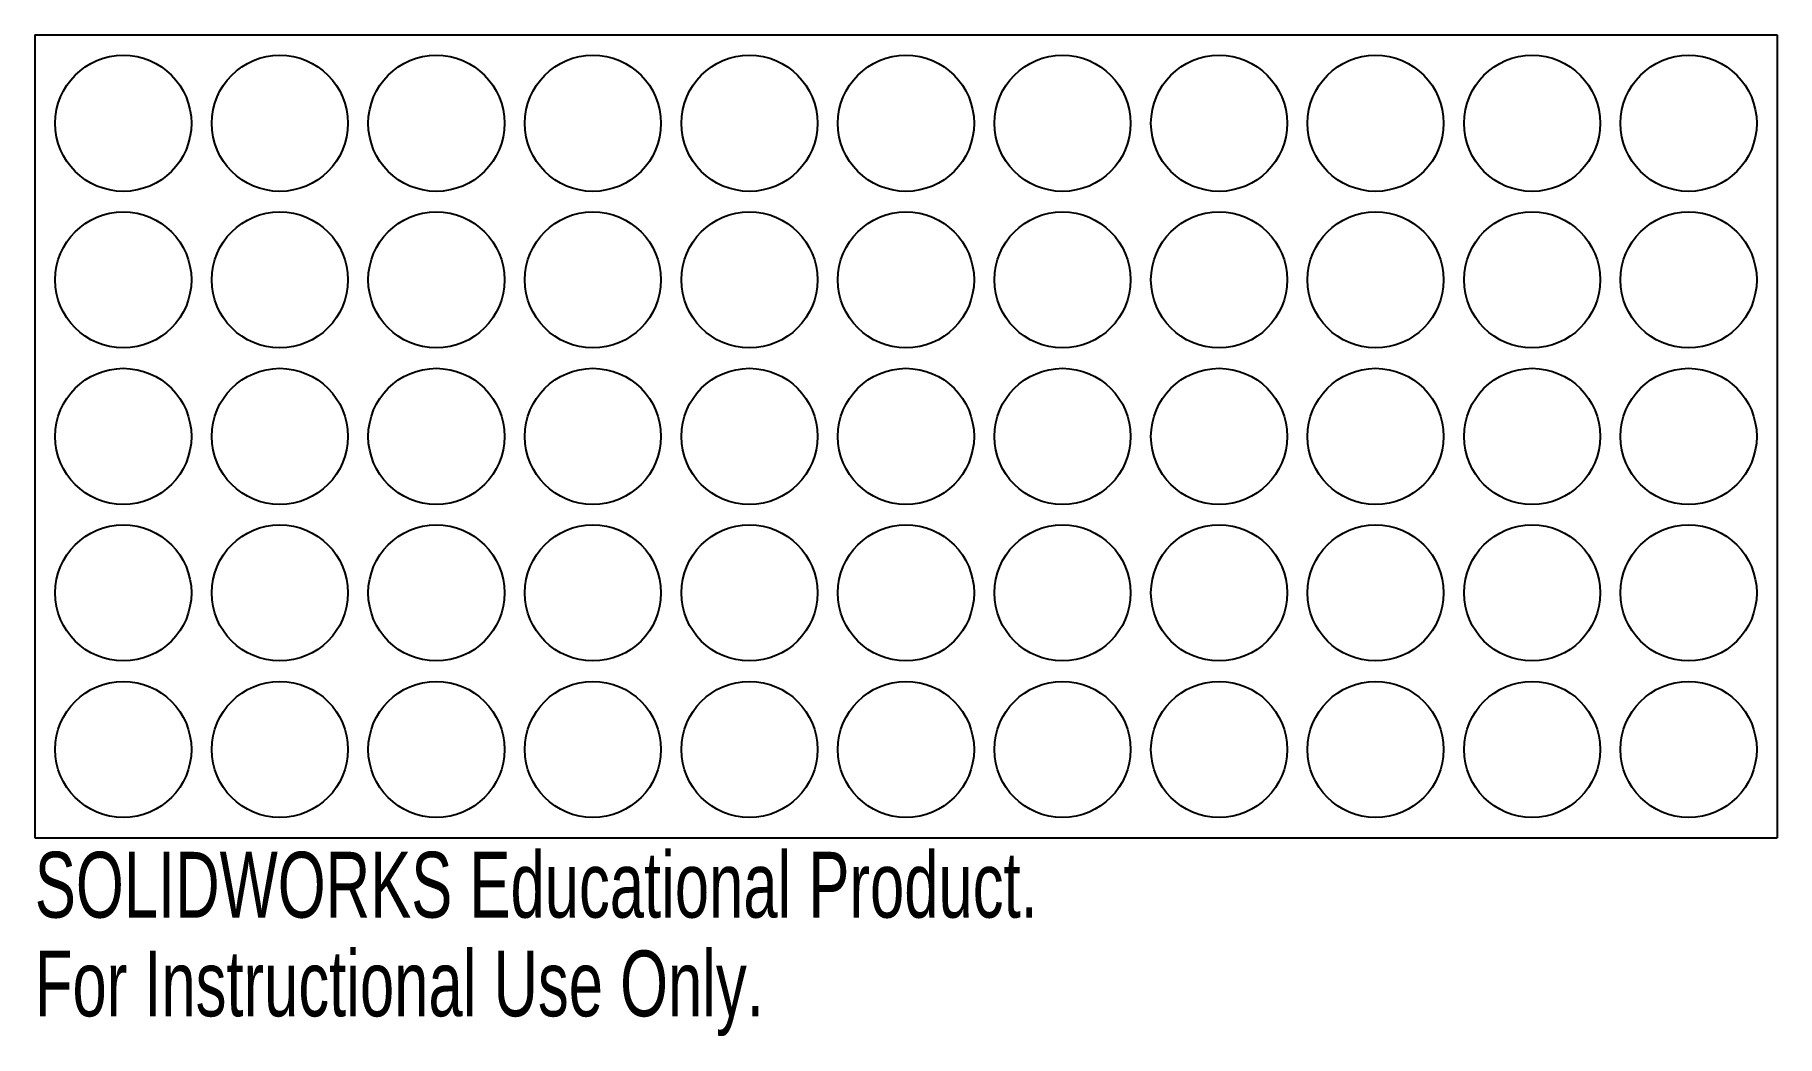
# Model space of a CAD drawing. Header units: millimetres. Extents: x -184 to -56, y -19 to 55.
import ezdxf

# ---------------------------------------------------------------- set-up
doc = ezdxf.new("R2010")
doc.units = ezdxf.units.MM
doc.styles.add('SLDTEXTSTYLE0', font='TXT', dxfattribs={"width": 0.7})

msp = doc.modelspace()

# ---------------------------------------------------------------- linework, layer by layer
at = {"color": 7, "linetype": 'Continuous'}
for p, q in [((-183.57, 54.54), (-55.57, 54.54)), ((-183.57, 54.54), (-183.57, -4.46)), ((-55.57, 54.54), (-55.57, -4.46)), ((-183.57, -4.46), (-55.57, -4.46))]:
    msp.add_line(p, q, dxfattribs=at)
for centre in [(-177.07, 48.04), (-165.57, 48.04), (-154.07, 48.04), (-142.57, 48.04), (-131.07, 48.04), (-119.57, 48.04), (-108.07, 48.04), (-96.57, 48.04), (-85.07, 48.04), (-73.57, 48.04), (-62.07, 48.04), (-177.07, 36.54), (-165.57, 36.54), (-154.07, 36.54), (-142.57, 36.54), (-131.07, 36.54), (-119.57, 36.54), (-108.07, 36.54), (-96.57, 36.54), (-85.07, 36.54), (-73.57, 36.54), (-62.07, 36.54), (-177.07, 25.04), (-165.57, 25.04), (-154.07, 25.04), (-142.57, 25.04), (-131.07, 25.04), (-119.57, 25.04), (-108.07, 25.04), (-96.57, 25.04), (-85.07, 25.04), (-73.57, 25.04), (-62.07, 25.04), (-177.07, 13.54), (-165.57, 13.54), (-154.07, 13.54), (-142.57, 13.54), (-131.07, 13.54), (-119.57, 13.54), (-108.07, 13.54), (-96.57, 13.54), (-85.07, 13.54), (-73.57, 13.54), (-62.07, 13.54), (-177.07, 2.04), (-165.57, 2.04), (-154.07, 2.04), (-142.57, 2.04), (-131.07, 2.04), (-119.57, 2.04), (-108.07, 2.04), (-96.57, 2.04), (-85.07, 2.04), (-73.57, 2.04), (-62.07, 2.04)]:
    msp.add_circle(centre, 5, dxfattribs=at)

# ---------------------------------------------------------------- texts
at = {"color": 7, "linetype": 'Continuous', "char_height": 4.8336, "attachment_point": 1, "style": 'SLDTEXTSTYLE0'}
for s, insert in [('SOLIDWORKS Educational Product.', (-183.57, -5.48)), ('For Instructional Use Only.', (-183.57, -12.73))]:
    msp.add_mtext(s, dxfattribs=dict(at, insert=insert))

doc.saveas('drawing.dxf')
